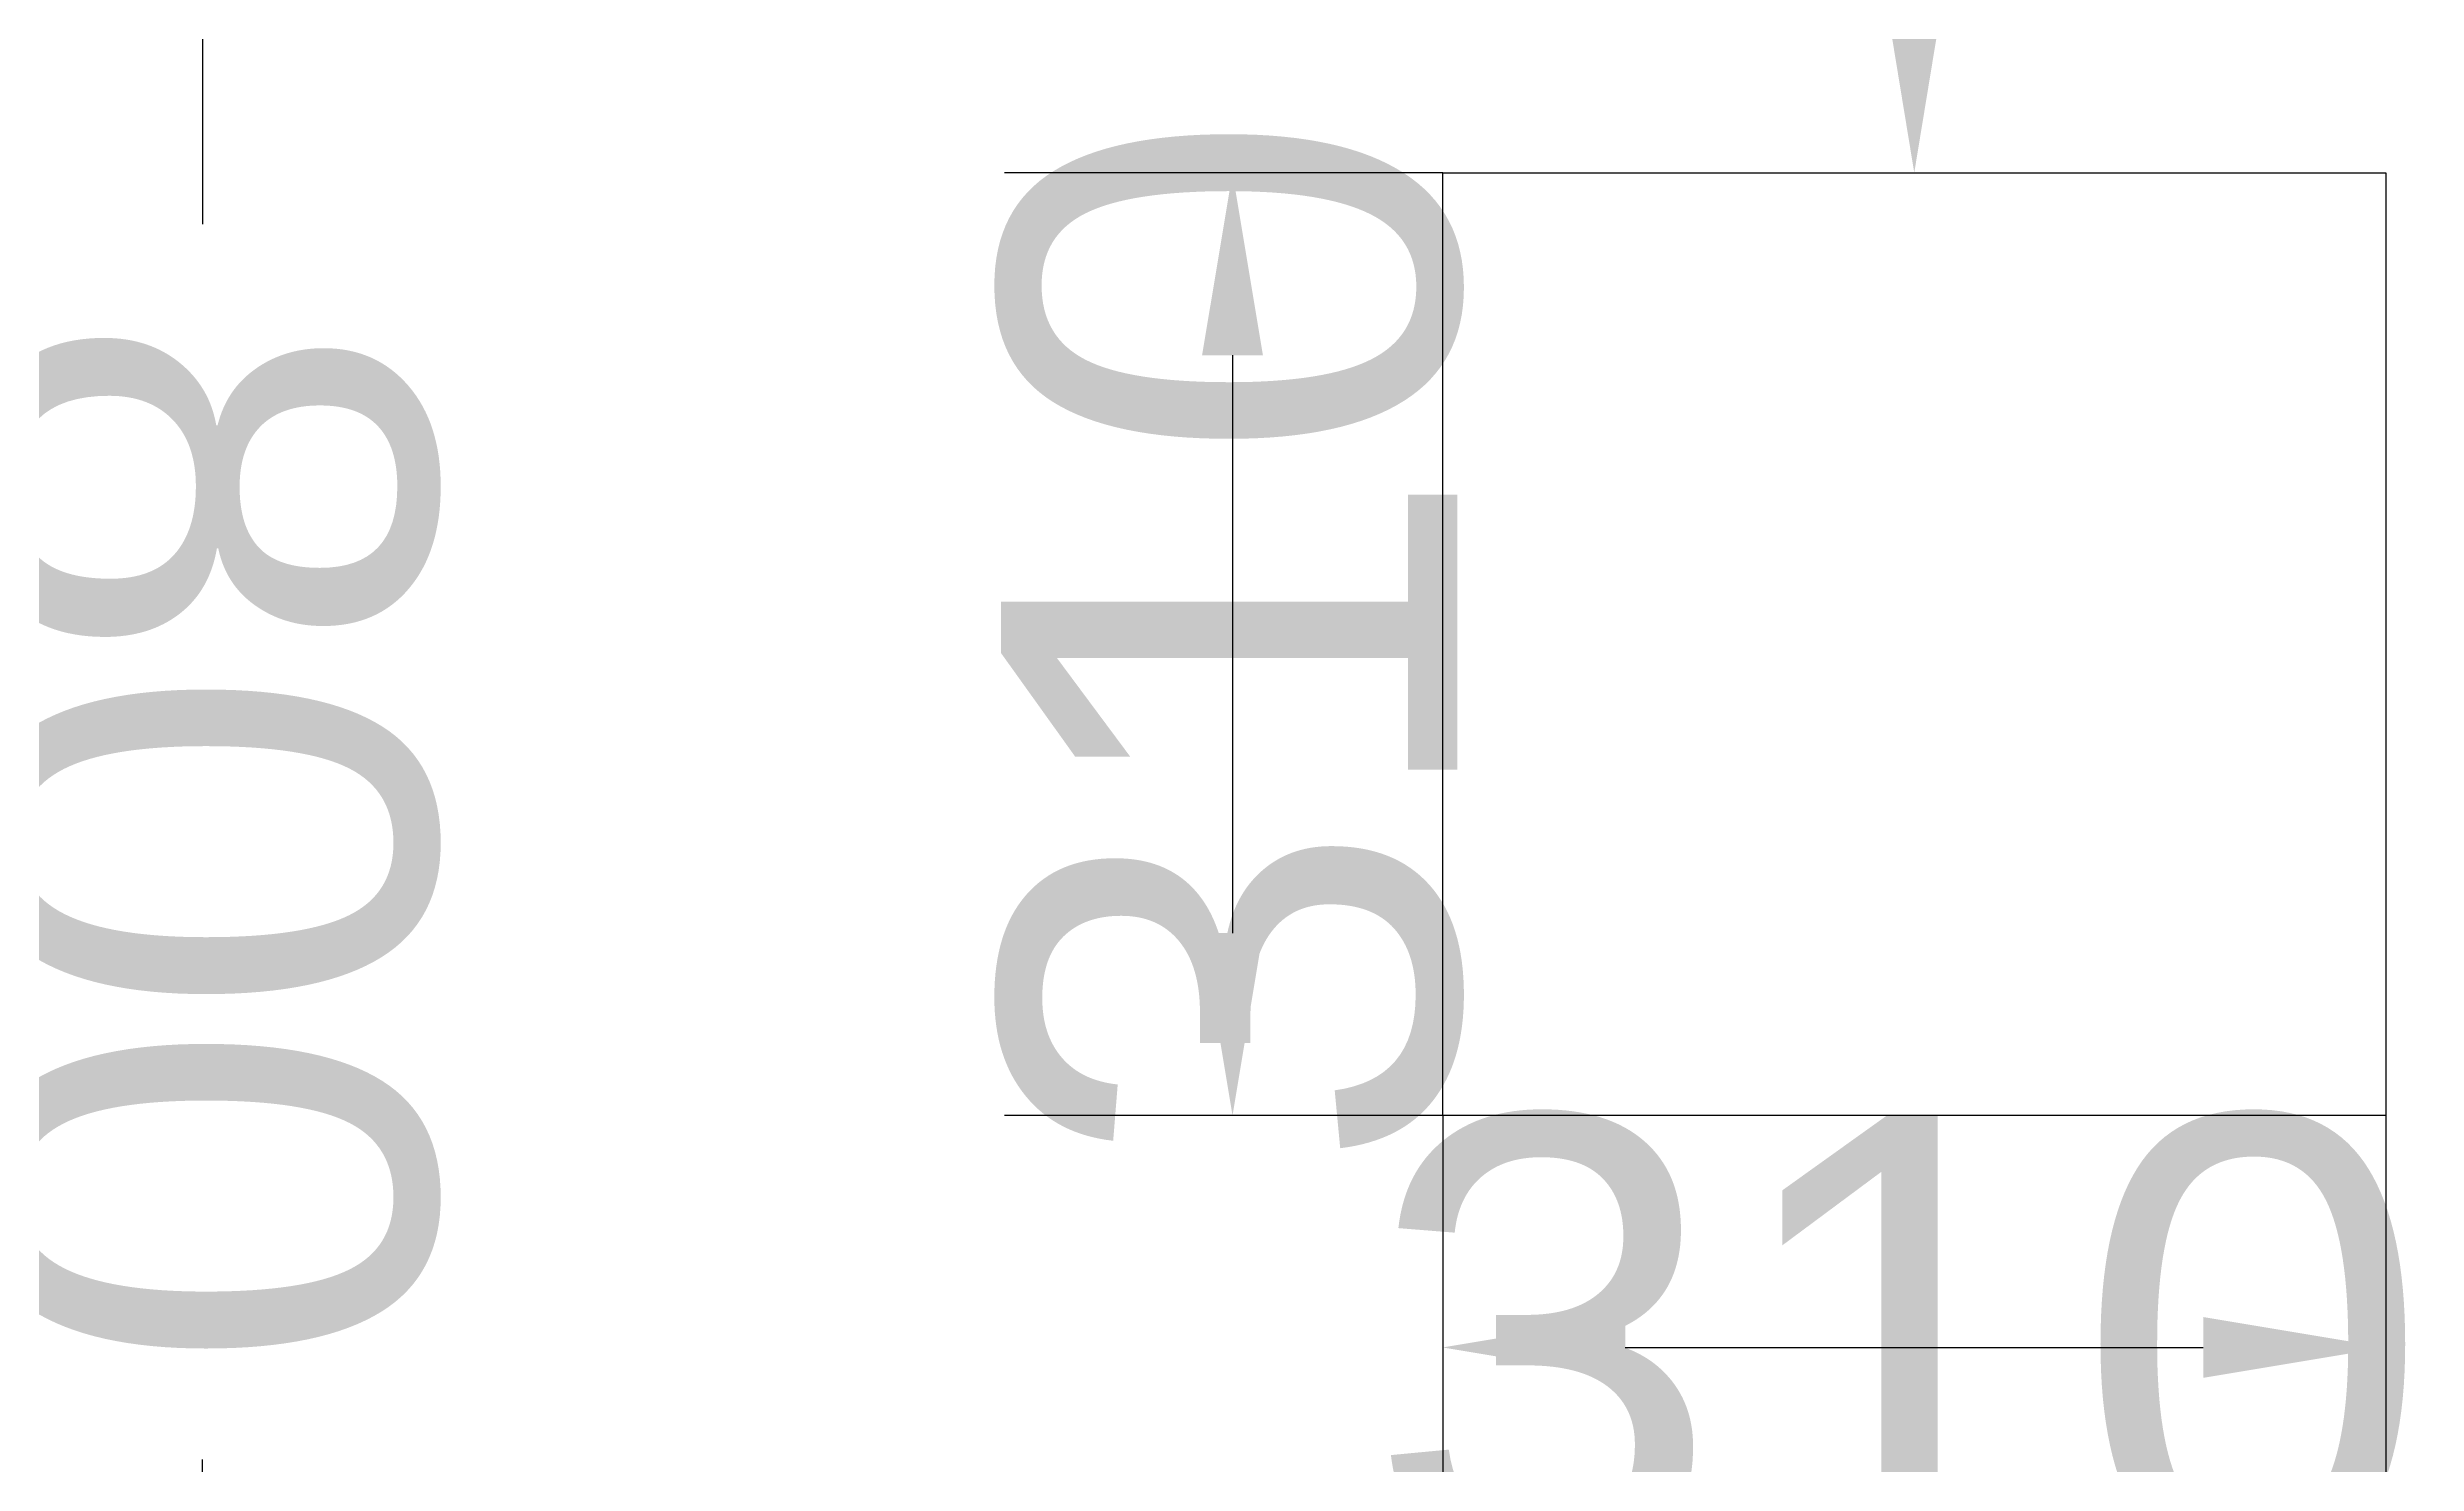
# Model space of a CAD drawing. Header units: millimetres. Extents: x 3616 to 9178, y 7735 to 14907.
# Drawn here: x 6401 to 7179, y 12947 to 13412 of the extents above; entities that cross this region are included whole.
import ezdxf
from ezdxf import colors
from ezdxf.entities.mleader import LeaderData, LeaderLine
from ezdxf.math import Vec2, Vec3

# ---------------------------------------------------------------- set-up
doc = ezdxf.new("R2010")
doc.units = ezdxf.units.MM
doc.layers.add('Layout', color=7, linetype='Continuous')
doc.styles.get("Standard").update_dxf_attribs({"font": 'arial.ttf'})
doc.dimstyles.new('Annotative', dxfattribs={"dimscale": 0, "dimtxt": 2.5, "dimasz": 1, "dimexe": 1.25, "dimexo": 0, "dimtad": 0, "dimdec": 1, "dimrnd": 1, "dimdsep": 46, "dimtxsty": 'Standard', "dimcen": 2.5, "dimadec": 0, "dimazin": 0, "dimtfac": 1, "dimtdec": 1, "dimtmove": 1, "dimatfit": 3, "dimfxl": 1, "dimarcsym": 0})

# ---------------------------------------------------------------- blocks, each defined once
blk = doc.blocks.new('*D16')
at = {"color": 0, "lineweight": -2, "transparency": 16777216}
for p, q in [((6399.33, 13551.05), (6526.65, 13551.05)), ((6451.65, 13491.05), (6451.65, 13354.11)), ((6451.65, 12811.05), (6451.65, 12948)), ((6399.33, 12751.05), (6526.65, 12751.05))]:
    blk.add_line(p, q, dxfattribs=at)
at = {"color": 0, "transparency": 16777216}
for points in [[(6441.65, 13491.05), (6461.65, 13491.05), (6451.65, 13551.05)], [(6441.65, 12811.05), (6461.65, 12811.05), (6451.65, 12751.05)]]:
    blk.add_solid(points, dxfattribs=at)
at = {"layer": 'Defpoints', "color": 0, "transparency": 16777216}
for p in [(6399.33, 13551.05), (6399.33, 12751.05), (6451.65, 12751.05)]:
    blk.add_point(p, dxfattribs=at)
at = {"color": 0, "transparency": 16777216, "insert": (6451.65, 13151.05), "char_height": 150, "attachment_point": 5, "rotation": 270}
blk.add_mtext('800', dxfattribs=at)
blk = doc.blocks.new('*D23')
at = {"color": 0, "lineweight": -2, "transparency": 16777216}
for p, q in [((6859.33, 13371.05), (6715.23, 13371.05)), ((6790.23, 13311.05), (6790.23, 13121.05)), ((6859.33, 13061.05), (6715.23, 13061.05))]:
    blk.add_line(p, q, dxfattribs=at)
at = {"color": 0, "transparency": 16777216}
for points in [[(6780.23, 13311.05), (6800.23, 13311.05), (6790.23, 13371.05)], [(6780.23, 13121.05), (6800.23, 13121.05), (6790.23, 13061.05)]]:
    blk.add_solid(points, dxfattribs=at)
at = {"layer": 'Defpoints', "color": 0, "transparency": 16777216}
for p in [(6859.33, 13371.05), (6790.23, 13061.05), (6859.33, 13061.05)]:
    blk.add_point(p, dxfattribs=at)
at = {"color": 0, "transparency": 16777216, "insert": (6790.23, 13217.11), "char_height": 150, "attachment_point": 5, "rotation": 90}
blk.add_mtext('310', dxfattribs=at)
blk = doc.blocks.new('*D24')
at = {"color": 0, "lineweight": -2, "transparency": 16777216}
for p, q in [((6859.33, 13061.05), (6859.33, 12909.8)), ((7169.33, 13061.05), (7169.33, 12909.8)), ((6919.33, 12984.8), (7109.33, 12984.8))]:
    blk.add_line(p, q, dxfattribs=at)
at = {"color": 0, "transparency": 16777216}
for points in [[(6919.33, 12994.8), (6919.33, 12974.8), (6859.33, 12984.8)], [(7109.33, 12994.8), (7109.33, 12974.8), (7169.33, 12984.8)]]:
    blk.add_solid(points, dxfattribs=at)
at = {"layer": 'Defpoints', "color": 0, "transparency": 16777216}
for p in [(6859.33, 13061.05), (7169.33, 13061.05), (7169.33, 12984.8)]:
    blk.add_point(p, dxfattribs=at)
at = {"color": 0, "transparency": 16777216, "insert": (7009.1, 12984.8), "char_height": 150, "attachment_point": 5}
blk.add_mtext('310', dxfattribs=at)

msp = doc.modelspace()

# ---------------------------------------------------------------- linework, layer by layer
at = {"layer": 'Layout'}
msp.add_lwpolyline([(6859.33, 13371.05), (7169.33, 13371.05), (7169.33, 13061.05), (6859.33, 13061.05)], close=True, dxfattribs=at)

# ---------------------------------------------------------------- dimensions: what is measured, and where the dimension line sits
dim = msp.add_linear_dim(base=(6451.65, 12751.05), p1=(6399.33, 13551.05), p2=(6399.33, 12751.05), angle=90, dimstyle='Annotative', override={"dimasz": 1, "dimtad": 0})
dim.commit()
dim.dimension.update_dxf_attribs({"geometry": '*D16', "text_midpoint": (6451.65, 13151.05)})
dim = msp.add_linear_dim(base=(6790.23, 13061.05), p1=(6859.33, 13371.05), p2=(6859.33, 13061.05), angle=90, dimstyle='Annotative')
dim.commit()
dim.dimension.update_dxf_attribs({"geometry": '*D23', "text_midpoint": (6790.23, 13217.11), "dimtype": 160})
dim = msp.add_linear_dim(base=(7169.33, 12984.8), p1=(6859.33, 13061.05), p2=(7169.33, 13061.05), dimstyle='Annotative')
dim.commit()
dim.dimension.update_dxf_attribs({"geometry": '*D24', "text_midpoint": (7009.1, 12984.8), "dimtype": 160})

# ---------------------------------------------------------------- leaders
ml = msp.add_multileader_mtext('Standard')
ml.set_content('Spk stand', color=256)
ml.set_leader_properties()
ml.build(insert=Vec2(0, 0))
ml.multileader.update_dxf_attribs({"dogleg_length": 1, "arrow_head_size": 90, "scale": 60})
ctx = ml.context
ctx.base_point, ctx.scale, ctx.char_height, ctx.arrow_head_size, ctx.landing_gap_size, ctx.plane_origin = Vec3(5926.96, 13910.94), 60, 150, 90, 60, Vec3(7014.33, 13371.05)
ctx.text_align_type = 2
notes = []
notes.append((ctx, [(0, (1, 1, 0), (7014.33, 13910.94), (-1, 0), 60, [(0, [(7014.33, 13371.05)], 0, [])])]))
ctx.mtext.insert, ctx.mtext.alignment, ctx.mtext.flow_direction = Vec3(6894.33, 14006.76), 3, 5
for ctx, leaders in notes:
    for number, flags, end, landing, length, lines in leaders:
        leader = LeaderData()
        leader.index, (leader.has_last_leader_line, leader.has_dogleg_vector, leader.attachment_direction) = number, flags
        leader.last_leader_point, leader.dogleg_vector, leader.dogleg_length = Vec3(end), Vec3(landing), length
        for number, points, colour, breaks in lines:
            line = LeaderLine()
            line.index, line.vertices, line.color, line.breaks = number, Vec3.list(points), colors.encode_raw_color(colour), breaks
            leader.lines.append(line)
        ctx.leaders.append(leader)

doc.saveas('drawing.dxf')
